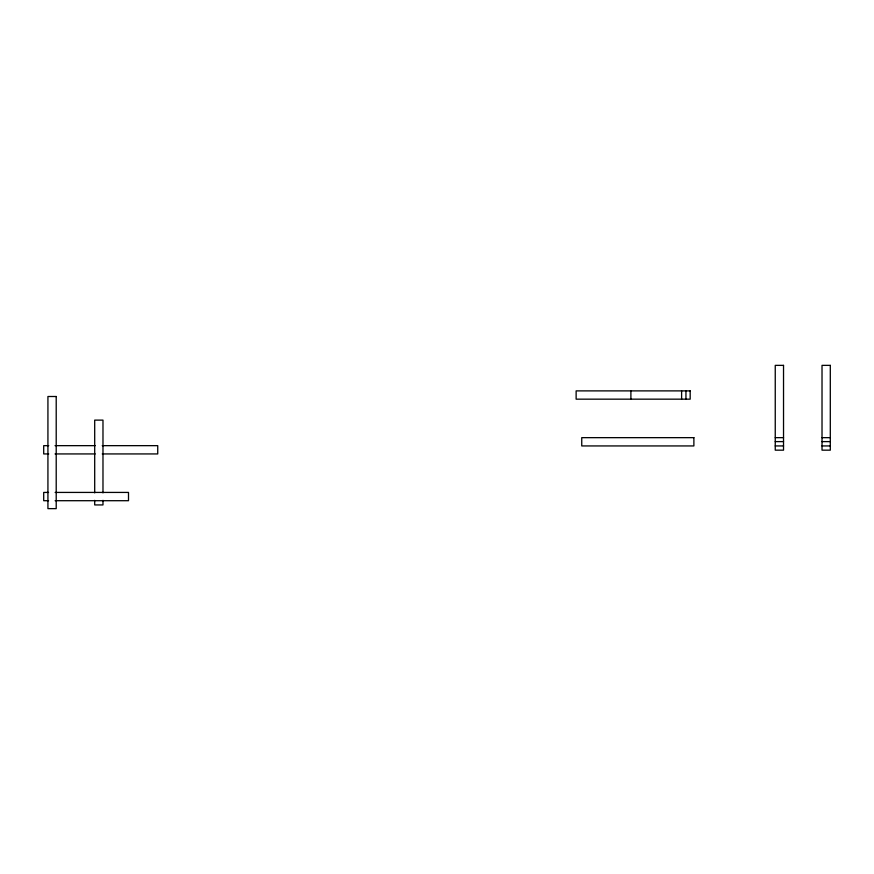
<?xml version="1.0" encoding="UTF-8"?>
<svg xmlns="http://www.w3.org/2000/svg" width="874" height="874" viewBox="0 0 874 874"><rect width="100%" height="100%" fill="white"/><g stroke="black" fill="none" stroke-linecap="round" stroke-linejoin="round"><path stroke-width="1.31" d="M775.249 437.656L783.53 437.656M822.019 437.656L830.3 437.656M775.249 441.61L783.53 441.61M822.019 441.61L830.3 441.61M48.736 445.653L43.7 445.653L43.7 453.934L48.736 453.934M55.04 445.653L95.19 445.653M102.247 445.653L157.735 445.653L157.735 453.934L102.247 453.934M775.249 445.937L783.53 445.937M822.019 445.937L830.3 445.937M55.04 453.934L95.19 453.934M48.562 492.423L43.7 492.423L43.7 500.704L48.562 500.704M55.128 492.423L128.5 492.423L128.5 500.704L55.128 500.704M685.948 390.886L685.948 399.167M681.611 390.886L681.611 399.167M630.897 390.886L630.897 399.167M102.979 492.87L102.979 420.121L94.698 420.121L94.698 492.87M102.979 500.343L102.979 504.932L94.698 504.932L94.698 500.343M783.53 365.365L775.249 365.365L775.249 450.165L783.53 450.165L783.53 365.365M830.3 365.365L822.019 365.365L822.019 450.165L830.3 450.165L830.3 365.365M690.176 390.886L576.13 390.886L576.13 399.167L690.176 399.167L690.176 390.886M56.209 396.501L47.928 396.501L47.928 508.635L56.209 508.635L56.209 396.501M693.88 437.656L581.745 437.656L581.745 445.937L693.88 445.937L693.88 437.656"/></g></svg>
